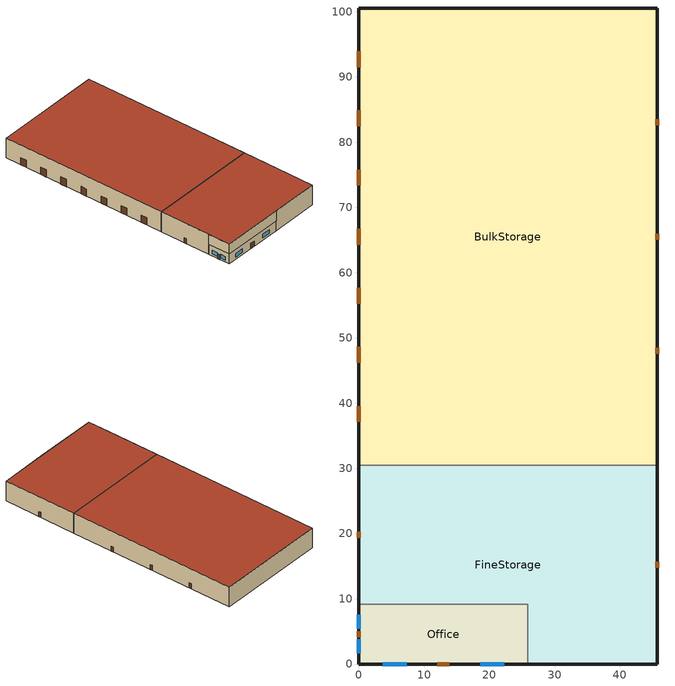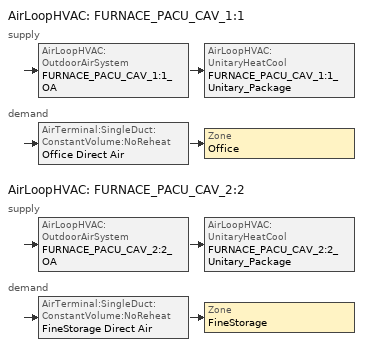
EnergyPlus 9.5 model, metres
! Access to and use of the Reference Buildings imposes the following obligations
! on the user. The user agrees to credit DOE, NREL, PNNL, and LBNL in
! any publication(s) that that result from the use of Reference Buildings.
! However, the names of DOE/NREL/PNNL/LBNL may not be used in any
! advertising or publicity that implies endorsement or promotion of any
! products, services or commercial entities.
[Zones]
BulkStorage
 floor ground (ext-slab): 45.72,100.58 45.72,30.48 0,30.48 0,100.58 z0
 wall outside (Metal Bldg Semi-Cond Ext Wall): 45.72,30.48 45.72,100.58 0,100.58 0,30.48 z0:8.53
 door (Swinging Door Semi-Cond): 45.72,47.55 45.72,48.46 / 45.72,65.07 45.72,65.99 / 45.72,82.6 45.72,83.51 z0:2.13
 door (Overhead Door Semi-Cond): 0,93.95 0,91.51 / 0,84.88 0,82.44 / 0,75.82 0,73.38 / 0,66.75 0,64.31 / 0,57.68 0,55.24 / 0,48.61 0,46.17 / 0,39.55 0,37.11 z0:3.05
 roof outside (Metal Bldg Semi-Cond Roof): 0,100.58 0,30.48 45.72,30.48 45.72,100.58 z8.53
FineStorage
 floor ground (ext-slab): 45.72,30.48 45.72,0 25.91,0 25.91,9.14 0,9.14 0,30.48 z0
 floor to Office (int-walls): 0,0 0,9.14 25.91,9.14 25.91,0 z4.27
 wall outside (Metal Bldg Semi-Cond Ext Wall): 0,9.14 0,0 25.91,0 z4.27:8.53; 25.91,0 45.72,0 45.72,30.48 / 0,30.48 0,9.14 z0:8.53
 wall to BulkStorage (int-walls): 45.72,30.48 0,30.48 z0:8.53
 door (Swinging Door Semi-Cond): 45.72,14.78 45.72,15.7 / 0,20.27 0,19.35 z0:2.13
 roof outside (Metal Bldg Semi-Cond Roof): 45.72,0 45.72,30.48 0,30.48 0,0 z8.53
Office
 floor ground (ext-slab): 25.91,9.14 25.91,0 0,0 0,9.14 z0
 wall outside (Metal Bldg Semi-Cond Ext Wall): 0,9.14 0,0 25.91,0 z0:4.27
 wall to FineStorage (Metal Bldg Semi-Cond Ext Wall): 25.91,0 25.91,9.14 0,9.14 z0:4.27
 window (Window Semi-Cond Fixed): 3.66,0 7.31,0 / 18.59,0 22.25,0 / 0,7.52 0,5.39 / 0,3.76 0,1.62 z0.91:2.44
 door (Swinging Door Semi-Cond): 12.04,0 13.87,0 / 0,5.03 0,4.11 z0:2.13
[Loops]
AirLoopHVAC 'FURNACE_PACU_CAV_1:1'
 supply: AirLoopHVAC:OutdoorAirSystem 'FURNACE_PACU_CAV_1:1_OA' > AirLoopHVAC:UnitaryHeatCool 'FURNACE_PACU_CAV_1:1_Unitary_Package'
 demand: AirTerminal:SingleDuct:ConstantVolume:NoReheat 'Office Direct Air' > Zone 'Office'
AirLoopHVAC 'FURNACE_PACU_CAV_2:2'
 supply: AirLoopHVAC:OutdoorAirSystem 'FURNACE_PACU_CAV_2:2_OA' > AirLoopHVAC:UnitaryHeatCool 'FURNACE_PACU_CAV_2:2_Unitary_Package'
 demand: AirTerminal:SingleDuct:ConstantVolume:NoReheat 'FineStorage Direct Air' > Zone 'FineStorage'
[Building]
Ref Bldg Warehouse New2004_v1.3_5.0: North Axis {deg}=0; Terrain=City; Loads Convergence Tolerance Value {W}=0.04; Temperature Convergence Tolerance Value {deltaC}=0.2; Solar Distribution=FullInteriorAndExterior; Maximum Number of Warmup Days=40; Minimum Number of Warmup Days=6
[Site:Location]
USA IL-CHICAGO-OHARE: Latitude {deg}=41.77; Longitude {deg}=-87.75; Time Zone {hr}=-6; Elevation {m}=190
[SizingPeriod:DesignDay] Day of Month=21; Humidity Condition Type=Wetbulb; Barometric Pressure {Pa}=99063; Rain Indicator=No; Snow Indicator=No; Daylight Saving Time Indicator=No; Solar Model Indicator=ASHRAEClearSky
Name | Month | Day Type | Maximum Dry-Bulb Temperature {C} | Daily Dry-Bulb Temperature Range {deltaC} | Wetbulb or DewPoint at Maximum Dry-Bulb {C} | Wind Speed {m/s} | Wind Direction {deg} | Sky Clearness
CHICAGO Ann Htg 99.6% Condns DB | 1 | WinterDesignDay | -20.6 | 0 | -20.6 | 4.9 | 270 | 0
CHICAGO Ann Clg .4% Condns WB=>MDB | 7 | SummerDesignDay | 31.2 | 10.7 | 25.5 | 5.3 | 230 | 1
[Site:WaterMainsTemperature]
Calculation Method=CORRELATION; Annual Average Outdoor Air Temperature {C}=9.69; Maximum Difference In Monthly Average Outdoor Air Temperatures {deltaC}=28.1
[Site:GroundTemperature:BuildingSurface]
10.34, 10.19, 11.31, 13.07, 16.39, 19.3, 22.1, 24.2, 21.69, 17.32, 14.23, 11.34
[Construction]
Metal Bldg Semi-Cond Ext Wall: Metal Siding, Metal Building Semi-Cond Wall Insulation, 1/2IN Gypsum
Metal Bldg Semi-Cond Roof: Metal Roofing, Metal Semi-Cond Roof Insulation
ext-slab: HW CONCRETE
int-walls: 1/2IN Gypsum, 1/2IN Gypsum
Window Semi-Cond Fixed: Semi-Cond Fixed Assembly Window
Swinging Door Semi-Cond: Opaque Door panel Semi-Cond
Overhead Door Semi-Cond: Std Overhead Door Panel Semi-Cond
InteriorFurnishings: Std Wood 6inch
[Material] Thermal Absorptance=0.9
Name | Roughness | Thickness {m} | Conductivity {W/m-K} | Density {kg/m3} | Specific Heat {J/kg-K} | Solar Absorptance | Visible Absorptance
Metal Building Semi-Cond Wall Insulation | MediumRough | 0.0495495 | 0.049 | 265 | 836.8 | 0.7 | 0.7
Metal Semi-Cond Roof Insulation | MediumRough | 0.0822341 | 0.049 | 265 | 836.8 | 0.7 | 0.7
Std Wood 6inch | MediumSmooth | 0.15 | 0.12 | 540 | 1210 | 0.7 | 0.7
1/2IN Gypsum | Smooth | 0.0127 | 0.16 | 784.9 | 830 | 0.92 | 0.92
Metal Siding | Smooth | 0.0015 | 44.96 | 7688.86 | 410 | 0.2 | 0.2
HW CONCRETE | Rough | 0.2032 | 1.311 | 2240 | 836.8 | 0.7 | 0.7
Metal Roofing | MediumSmooth | 0.0015 | 45.006 | 7680 | 418.4 | 0.7 | 0.3
[WindowMaterial:SimpleGlazingSystem]
Semi-Cond Fixed Assembly Window: U-Factor {W/m2-K}=6.92716; Solar Heat Gain Coefficient=0.7
[Material:NoMass] Roughness=MediumRough; Thermal Absorptance=0.9; Solar Absorptance=0.7; Visible Absorptance=0.7
Name | Thermal Resistance {m2-K/W}
Opaque Door panel Semi-Cond | 0.101897
Std Overhead Door Panel Semi-Cond | 0.001
[Zone] Type=1; Multiplier=1; Floor Area {m2}=autocalculate; Part of Total Floor Area=Yes
BulkStorage; FineStorage; Office
[People]
Office People: Zone or ZoneList=Office; Number of People Schedule=BLDG_OCC_SCH; Number of People Calculation Method=People; Number of People=5; Fraction Radiant=0.3; Sensible Heat Fraction=AUTOCALCULATE; Activity Level Schedule=ACTIVITY_SCH; Enable ASHRAE 55 Comfort Warnings=No; Mean Radiant Temperature Calculation Type=ZoneAveraged; Work Efficiency Schedule=WORK_EFF_SCH; Clothing Insulation Calculation Method=ClothingInsulationSchedule; Clothing Insulation Schedule=CLOTHING_SCH; Air Velocity Schedule=AIR_VELO_SCH; Thermal Comfort Model 1 Type=FANGER
[Lights] Schedule=BLDG_LIGHT_SCH; Design Level Calculation Method=Watts/Area; Return Air Fraction=0; Fraction Radiant=0.5; Fraction Visible=0.2; Fraction Replaceable=1; Return Air Fraction Calculated from Plenum Temperature=No
Name | Zone or ZoneList | Watts per Zone Floor Area {W/m2}
BulkStorage_Lights | BulkStorage | 9.68
FineStorage_Lights | FineStorage | 15.06
Office_Lights | Office | 11.84
[ElectricEquipment] Schedule=BLDG_EQUIP_SCH; Design Level Calculation Method=Watts/Area; Fraction Latent=0; Fraction Radiant=0.5; Fraction Lost=0
Name | Zone or ZoneList | Watts per Zone Floor Area {W/m2}
BulkStorage_MiscPlug_Equip | BulkStorage | 2.56
Office_MiscPlug_Equip | Office | 8.07
[Exterior:Lights]
Exterior Facade Lighting: Schedule=ALWAYS_ON; Design Level {W}=8923; Control Option=AstronomicalClock
[ZoneInfiltration:DesignFlowRate] Schedule=ALWAYS_ON; Design Flow Rate Calculation Method=Flow/ExteriorArea; Flow per Exterior Surface Area {m3/s-m2}=0.000302; Constant Term Coefficient=1; Temperature Term Coefficient=0; Velocity Term Coefficient=0; Velocity Squared Term Coefficient=0
Name | Zone or ZoneList
BulkStorage_Infiltration | BulkStorage
FineStorage_Infiltration | FineStorage
Office_Infiltration | Office
[InternalMass] Construction=InteriorFurnishings
Name | Zone or ZoneList | Surface Area {m2}
BulkStorage Internal Mass | BulkStorage | 6409.68
FineStorage Internal Mass | FineStorage | 2786.82
Office Internal Mass | Office | 473.7584
[Fan:OnOff] Availability Schedule=HVACOperationSchd; Maximum Flow Rate {m3/s}=AUTOSIZE; Motor In Airstream Fraction=1
Name | Fan Total Efficiency | Pressure Rise {Pa} | Motor Efficiency
FURNACE_PACU_CAV_1:1_Unitary_Package_fan | 0.546 | 622 | 0.84
FURNACE_PACU_CAV_2:2_Unitary_Package_fan | 0.5915 | 1109.648 | 0.91
[Fan:ConstantVolume]
BulkStorage Unit HeaterFan: Availability Schedule=ALWAYS_ON; Fan Total Efficiency=0.53625; Pressure Rise {Pa}=49.8; Maximum Flow Rate {m3/s}=AUTOSIZE; Motor Efficiency=0.825; Motor In Airstream Fraction=1
[Coil:Heating:Fuel] Availability Schedule=ALWAYS_ON; Fuel Type=NaturalGas; Nominal Capacity {W}=AUTOSIZE
Name | Burner Efficiency
BulkStorage Unit Heater Coil; FURNACE_PACU_CAV_2:2_Unitary_Package_HeatCoil | 0.78
FURNACE_PACU_CAV_1:1_Unitary_Package_HeatCoil | 0.8
[Coil:Cooling:DX] Availability Schedule=ALWAYS_ON
Name | Performance Object
FURNACE_PACU_CAV_1:1_Unitary_Package_CoolCoil | FURNACE_PACU_CAV_1:1_Unitary_Package_CoolCoil Performance
FURNACE_PACU_CAV_2:2_Unitary_Package_CoolCoil | FURNACE_PACU_CAV_2:2_Unitary_Package_CoolCoil Performance
[Coil:Cooling:DX:CurveFit:Performance] Capacity Control Method=Discrete; Compressor Fuel Type=Electricity
Name | Base Operating Mode
FURNACE_PACU_CAV_1:1_Unitary_Package_CoolCoil Performance | FURNACE_PACU_CAV_1:1_Unitary_Package_CoolCoil Operating Mode
FURNACE_PACU_CAV_2:2_Unitary_Package_CoolCoil Performance | FURNACE_PACU_CAV_2:2_Unitary_Package_CoolCoil Operating Mode
[Coil:Cooling:DX:CurveFit:OperatingMode] Rated Gross Total Cooling Capacity {W}=AUTOSIZE; Rated Evaporator Air Flow Rate {m3/s}=AUTOSIZE; Nominal Speed Number=1
Name | Speed 1
FURNACE_PACU_CAV_1:1_Unitary_Package_CoolCoil Operating Mode | FURNACE_PACU_CAV_1:1_Unitary_Package_CoolCoil Speed 1 Performance
FURNACE_PACU_CAV_2:2_Unitary_Package_CoolCoil Operating Mode | FURNACE_PACU_CAV_2:2_Unitary_Package_CoolCoil Speed 1 Performance
[Coil:Cooling:DX:CurveFit:Speed] Gross Total Cooling Capacity Fraction=1; Evaporator Air Flow Rate Fraction=1; Condenser Air Flow Rate Fraction=1; Gross Sensible Heat Ratio=AUTOSIZE; Active Fraction of Coil Face Area=1; Evaporative Condenser Pump Power Fraction=1
Name | Gross Cooling COP {W/W} | Total Cooling Capacity Modifier Function of Temperature Curve | Total Cooling Capacity Modifier Function of Air Flow Fraction Curve | Energy Input Ratio Modifier Function of Temperature Curve | Energy Input Ratio Modifier Function of Air Flow Fraction Curve | Part Load Fraction Correlation Curve
FURNACE_PACU_CAV_1:1_Unitary_Package_CoolCoil Speed 1 Performance | 3.50016 | Cool-Cap-fT | ConstantCubic | Cool-EIR-fT | ConstantCubic | Cool-PLF-fPLR
FURNACE_PACU_CAV_2:2_Unitary_Package_CoolCoil Speed 1 Performance | 3.23372 | Measured_CoolCStandard10Ton_CapFT | Measured_CoolCStandard10Ton_CapFF | Measured_CoolCStandard10Ton_EIRFT | Measured_CoolCStandard10Ton_EIRFFF | No_PLR_Degredation
[ZoneHVAC:UnitHeater]
BulkStorage Unit Heater: Availability Schedule=ALWAYS_ON; Supply Air Fan=BulkStorage Unit HeaterFan; Maximum Supply Air Flow Rate {m3/s}=AUTOSIZE; Heating Coil=BulkStorage Unit Heater Coil; Supply Air Fan Operation During No Heating=No; Maximum Hot Water or Steam Flow Rate {m3/s}=AUTOSIZE; Minimum Hot Water or Steam Flow Rate {m3/s}=0; Heating Convergence Tolerance=0.001
[ZoneVentilation:DesignFlowRate]
BulkStorage_Ventilation: Zone or ZoneList=BulkStorage; Schedule=MinOA_Sched; Design Flow Rate Calculation Method=Flow/Area; Flow Rate per Zone Floor Area {m3/s-m2}=0.00025; Ventilation Type=INTAKE; Fan Pressure Rise {Pa}=49.8; Fan Total Efficiency=0.53625; Constant Term Coefficient=1; Temperature Term Coefficient=0; Velocity Term Coefficient=0; Velocity Squared Term Coefficient=0; Minimum Indoor Temperature {C}=7.5; Maximum Indoor Temperature {C}=35; Delta Temperature {deltaC}=-27.5; Minimum Outdoor Temperature {C}=-30; Maximum Outdoor Temperature {C}=50; Maximum Wind Speed {m/s}=6
[Zone equipment]
BulkStorage: BulkStorage Unit Heater
FineStorage: FineStorage Direct Air
Office: Office Direct Air
[Sizing:Zone] Zone Cooling Design Supply Air Temperature Input Method=SupplyAirTemperature; Zone Cooling Design Supply Air Temperature {C}=14; Zone Heating Design Supply Air Temperature Input Method=SupplyAirTemperature; Zone Heating Design Supply Air Temperature {C}=40; Zone Cooling Design Supply Air Humidity Ratio {kgWater/kgDryAir}=0.0085; Zone Heating Design Supply Air Humidity Ratio {kgWater/kgDryAir}=0.008; Cooling Design Air Flow Method=DesignDay; Heating Design Air Flow Method=DesignDay; Account for Dedicated Outdoor Air System=No; Dedicated Outdoor Air System Control Strategy=NeutralSupplyAir; Dedicated Outdoor Air Low Setpoint Temperature for Design {C}=autosize; Dedicated Outdoor Air High Setpoint Temperature for Design {C}=autosize
Name | Design Specification Outdoor Air Object
BulkStorage | SZ DSOA BulkStorage
FineStorage | SZ DSOA FineStorage
Office | SZ DSOA Office
[DesignSpecification:OutdoorAir]
Name | Outdoor Air Method | Outdoor Air Flow per Zone Floor Area {m3/s-m2} | Outdoor Air Flow per Person {m3/s-person}
SZ DSOA BulkStorage; SZ DSOA FineStorage | Flow/Area | 0.00025
SZ DSOA Office | Flow/Person |  | 0.01
[ZoneControl:Thermostat] Control Type Schedule=Dual Zone Control Type Sched
Name | Zone or ZoneList | Control 1
BulkStorage Thermostat | BulkStorage | BulkStorage DualSPSched
FineStorage Thermostat | FineStorage | FineStorage DualSPSched
Office Thermostat | Office | Office DualSPSched
[ThermostatSetpoint:DualSetpoint]
Name | Heating Setpoint Temperature Schedule | Cooling Setpoint Temperature Schedule
BulkStorage DualSPSched | HTGSETP_BulkStorage_SCH | CLGSETP_SCH
FineStorage DualSPSched | HTGSETP_FineStorage_SCH | CLGSETP_FineStorage_SCH
Office DualSPSched | HTGSETP_SCH | CLGSETP_SCH
[SetpointManager:SingleZone:Reheat] Control Variable=Temperature; Minimum Supply Air Temperature {C}=10; Maximum Supply Air Temperature {C}=50
Name | Control Zone | Setpoint Node or NodeList
SupAirTemp MngrFineStorage | FineStorage | FURNACE_PACU_CAV_2:2 Supply Equipment Outlet Node
SupAirTemp MngrOffice | Office | FURNACE_PACU_CAV_1:1 Supply Equipment Outlet Node
[Sizing:System] Type of Load to Size On=Sensible; Design Outdoor Air Flow Rate {m3/s}=AUTOSIZE; Central Heating Maximum System Air Flow Ratio=1; Preheat Design Temperature {C}=7; Preheat Design Humidity Ratio {kgWater/kgDryAir}=0.008; Precool Design Temperature {C}=12.8; Precool Design Humidity Ratio {kgWater/kgDryAir}=0.008; Central Cooling Design Supply Air Temperature {C}=12.8; Central Heating Design Supply Air Temperature {C}=40; Type of Zone Sum to Use=NonCoincident; 100% Outdoor Air in Cooling=No; 100% Outdoor Air in Heating=No; Central Cooling Design Supply Air Humidity Ratio {kgWater/kgDryAir}=0.0085; Central Heating Design Supply Air Humidity Ratio {kgWater/kgDryAir}=0.008; Cooling Supply Air Flow Rate Method=DesignDay; Cooling Supply Air Flow Rate {m3/s}=0; Heating Supply Air Flow Rate Method=DesignDay; Heating Supply Air Flow Rate {m3/s}=0; Zone Maximum Outdoor Air Fraction=1; Cooling Design Capacity Method=CoolingDesignCapacity; Cooling Design Capacity {W}=autosize; Heating Design Capacity Method=HeatingDesignCapacity; Heating Design Capacity {W}=autosize; Central Cooling Capacity Control Method=VAV
FURNACE_PACU_CAV_1:1; FURNACE_PACU_CAV_2:2
[Controller:OutdoorAir] Minimum Outdoor Air Flow Rate {m3/s}=AUTOSIZE; Maximum Outdoor Air Flow Rate {m3/s}=AUTOSIZE; Economizer Control Action Type=ModulateFlow; Economizer Maximum Limit Dry-Bulb Temperature {C}=28; Economizer Maximum Limit Enthalpy {J/kg}=64000; Economizer Minimum Limit Dry-Bulb Temperature {C}=-100; Lockout Type=NoLockout; Minimum Limit Type=FixedMinimum; Minimum Outdoor Air Schedule=MinOA_Sched
Name | Economizer Control Type
FURNACE_PACU_CAV_1:1_OA_Controller | NoEconomizer
FURNACE_PACU_CAV_2:2_OA_Controller | DifferentialDryBulb
[AirLoopHVAC] Design Supply Air Flow Rate {m3/s}=AUTOSIZE
FURNACE_PACU_CAV_1:1; FURNACE_PACU_CAV_2:2
[AirLoopHVAC:UnitaryHeatCool] Availability Schedule=ALWAYS_ON; Supply Air Fan Operating Mode Schedule=HVACOperationSchd; Maximum Supply Air Temperature {C}=AUTOSIZE; Cooling Supply Air Flow Rate {m3/s}=AUTOSIZE; Heating Supply Air Flow Rate {m3/s}=AUTOSIZE; No Load Supply Air Flow Rate {m3/s}=AUTOSIZE; Fan Placement=BlowThrough; Dehumidification Control Type=None
Name | Controlling Zone or Thermostat Location | Supply Fan | Heating Coil | Cooling Coil
FURNACE_PACU_CAV_1:1_Unitary_Package | Office | FURNACE_PACU_CAV_1:1_Unitary_Package_fan | FURNACE_PACU_CAV_1:1_Unitary_Package_HeatCoil | FURNACE_PACU_CAV_1:1_Unitary_Package_CoolCoil
FURNACE_PACU_CAV_2:2_Unitary_Package | FineStorage | FURNACE_PACU_CAV_2:2_Unitary_Package_fan | FURNACE_PACU_CAV_2:2_Unitary_Package_HeatCoil | FURNACE_PACU_CAV_2:2_Unitary_Package_CoolCoil
[AirTerminal:SingleDuct:ConstantVolume:NoReheat] Availability Schedule=ALWAYS_ON; Maximum Air Flow Rate {m3/s}=AUTOSIZE
FineStorage Direct Air; Office Direct Air
[AvailabilityManager:NightCycle] Applicability Schedule=ALWAYS_ON; Fan Schedule=HVACOperationSchd; Control Type=CycleOnAny; Thermostat Tolerance {deltaC}=1; Cycling Run Time Control Type=FixedRunTime; Cycling Run Time {s}=1800
FURNACE_PACU_CAV_1:1 Availability Manager; FURNACE_PACU_CAV_2:2 Availability Manager
[SetpointManager:MixedAir] Control Variable=Temperature
Name | Setpoint Node or NodeList
FURNACE_PACU_CAV_1:1_OAMixed Air Temp Manager | FURNACE_PACU_CAV_1:1_OA-FURNACE_PACU_CAV_1:1_Unitary_PackageNode
FURNACE_PACU_CAV_2:2_OAMixed Air Temp Manager | FURNACE_PACU_CAV_2:2_OA-FURNACE_PACU_CAV_2:2_Unitary_PackageNode
[UtilityCost:Tariff]
Name | Output Meter | Conversion Factor Choice | Demand Window Length | Monthly Charge or Variable | Group
PSI_LLF_LowLoadFactorService | Electricity:Facility | kWh | HalfHour | 15 | Comm Elect
PSI_CS_CommercialElectricService | Electricity:Facility | kWh |  | 9.4 | Comm Elect
IN_EIAMonthlyRateGas | NaturalGas:Facility | MCF |  | 0 | Comm Gas
[UtilityCost:Charge:Block] Source Variable=totalEnergy; Season=Annual; Category Variable=EnergyCharges
Name | Utility Cost Charge Block | Tariff | Block Size 1 Value or Variable | Block 1 Cost per Unit Value or Variable | Block Size 2 Value or Variable | Block 2 Cost per Unit Value or Variable | Block Size 3 Value or Variable | Block 3 Cost per Unit Value or Variable | Block Size 4 Value or Variable | Block 4 Cost per Unit Value or Variable | Block Size Multiplier Value or Variable
 | AnnualEnergyCharge | PSI_LLF_LowLoadFactorService | 300 | 0.108222 | 700 | 0.087021 | 1500 | 0.07842 | remaining | 0.05832
 | AnnualDemandBaseCharge | PSI_LLF_LowLoadFactorService | 190 | 0 | 110 | 0.051773 | remaining | 0.046965 |  |  | TotalDemand
 | AnnualEnergyCharge | PSI_CS_CommercialElectricService | 300 | 0.082409 | 700 | 0.072873 | 1500 | 0.061696 | remaining | 0.041179
[UtilityCost:Charge:Simple] Season=Annual
Name | Utility Cost Charge Simple | Tariff | Source Variable | Category Variable | Cost per Unit Value or Variable
 | FuelCostAdjustEnergyCharge | PSI_LLF_LowLoadFactorService | totalEnergy | EnergyCharges | 0.002028
 | QualPollutionControlAdjustEnergyCharge | PSI_LLF_LowLoadFactorService | totalEnergy | EnergyCharges | 0.000536
 | SoxNoxRiderAdjustEnergyCharge | PSI_LLF_LowLoadFactorService | totalEnergy | EnergyCharges | 0.001127
 | DSMRiderAdjustEnergyCharge | PSI_LLF_LowLoadFactorService | totalEnergy | EnergyCharges | -0.00037
 | PurchPowerTrackerAdjustEnergyCharge | PSI_LLF_LowLoadFactorService | totalEnergy | EnergyCharges | -3.1e-05
 | MidwestISOAdjustEnergyCharge | PSI_LLF_LowLoadFactorService | totalEnergy | EnergyCharges | -0.000216
 | CleanCoalRiderEnergyCharge | PSI_LLF_LowLoadFactorService | totalEnergy | EnergyCharges | 0.000833
 | TaxofeightPercent | PSI_LLF_LowLoadFactorService | SubTotal | Taxes | 0.08
 | FuelCostAdjustEnergyCharge | PSI_CS_CommercialElectricService | totalEnergy | EnergyCharges | 0.002028
 | QualPollutionControlAdjustEnergyCharge | PSI_CS_CommercialElectricService | totalEnergy | EnergyCharges | 0.000536
 | SoxNoxRiderAdjustEnergyCharge | PSI_CS_CommercialElectricService | totalEnergy | EnergyCharges | 0.001127
 | DSMRiderAdjustEnergyCharge | PSI_CS_CommercialElectricService | totalEnergy | EnergyCharges | 0.000021
 | PurchPowerTrackerAdjustEnergyCharge | PSI_CS_CommercialElectricService | totalEnergy | EnergyCharges | 0.000034
 | MidwestISOAdjustEnergyCharge | PSI_CS_CommercialElectricService | totalEnergy | EnergyCharges | -0.000203
 | CleanCoalRiderEnergyCharge | PSI_CS_CommercialElectricService | totalEnergy | EnergyCharges | 0.000807
 | TaxofeightPercent | PSI_CS_CommercialElectricService | SubTotal | Taxes | 0.08
 | MonthlyRateGasCharge | IN_EIAMonthlyRateGas | totalEnergy | EnergyCharges | IN_MonthlyGasRates
 | TaxofEightPercent | IN_EIAMonthlyRateGas | SubTotal | Taxes | 0.08
[UtilityCost:Qualify] Variable=TotalDemand; Threshold Value or Variable=75; Season=Annual; Threshold Test=Count
Name | Utility Cost Qualify | Tariff | Qualify Type | Number of Months
 | MinDemand75kw | PSI_LLF_LowLoadFactorService | Minimum | 12
 | MaxDemand75kw | PSI_CS_CommercialElectricService | Maximum | 1
[UtilityCost:Variable]
IN_MonthlyGasRates: Tariff=IN_EIAMonthlyRateGas; Variable Type=Currency; January Value=8.22; February Value=7.51; March Value=8.97; April Value=9.01; May Value=9.16; June Value=10.44; July Value=10.32; August Value=10.13; September Value=9.2; October Value=8.18; November Value=7.83; December Value=7.63
[Schedule:Compact]
ALWAYS_ON: Through: 12/31, For: AllDays, Until: 24:00, 1
ACTIVITY_SCH: Through: 12/31, For: AllDays, Until: 24:00, 120
AIR_VELO_SCH: Through: 12/31, For: AllDays, Until: 24:00, 0.2
BLDG_EQUIP_SCH: Through: 12/31, For: Weekdays, Until: 07:00, 0.1, Until: 08:00, 0.5, Until: 09:00, 0.8, Until: 12:00, 0.9, Until: 13:00, 0.8, Until: 17:00, 0.9, Until: 18:00, 0.4, Until: 24:00, 0.1, For: Saturday, Until: 08:00, 0.1, Until: 09:00, 0.2, Until: 12:00, 0.4, Until: 24:00, 0.1, For: SummerDesignDay, Until: 24:00, 1, For: WinterDesignDay, Until: 24:00, 0, For: Sunday Holidays AllOtherDays, Until: 24:00, 0.1
BLDG_LIGHT_SCH: Through: 12/31, For: Weekdays, Until: 07:00, 0.1, Until: 08:00, 0.4, Until: 09:00, 0.7, Until: 12:00, 0.9, Until: 13:00, 0.8, Until: 17:00, 0.9, Until: 18:00, 0.3, Until: 24:00, 0.1, For: Saturday, Until: 08:00, 0.1, Until: 09:00, 0.1, Until: 12:00, 0.24, Until: 24:00, 0.1, For: SummerDesignDay, Until: 24:00, 1, For: WinterDesignDay, Until: 24:00, 0, For: Sunday Holidays AllOtherDays, Until: 24:00, 0.1
BLDG_OCC_SCH: Through: 12/31, For: Weekdays, Until: 07:00, 0, Until: 08:00, 0.15, Until: 09:00, 0.7, Until: 12:00, 0.9, Until: 13:00, 0.5, Until: 16:00, 0.85, Until: 17:00, 0.2, Until: 24:00, 0, For: SummerDesignDay, Until: 24:00, 1, For: Saturday, Until: 08:00, 0, Until: 12:00, 0.2, Until: 16:00, 0.1, Until: 24:00, 0, For: WinterDesignDay, Until: 24:00, 0, For: Sunday Holidays AllOtherDays, Until: 24:00, 0
CLOTHING_SCH: Through: 04/30, For: AllDays, Until: 24:00, 1, Through: 09/30, For: AllDays, Until: 24:00, 0.5, Through: 12/31, For: AllDays, Until: 24:00, 1
WORK_EFF_SCH: Through: 12/31, For: AllDays, Until: 24:00, 0
CLGSETP_FineStorage_SCH: Through: 12/31, For: AllDays, Until: 24:00, 26.7
CLGSETP_SCH: Through: 12/31, For: Weekdays SummerDesignDay, Until: 07:00, 30, Until: 17:00, 24, Until: 24:00, 30, For: Saturday, Until: 08:00, 30, Until: 16:00, 24, Until: 24:00, 30, For: AllOtherDays, Until: 24:00, 30
Dual Zone Control Type Sched: Through: 12/31, For: AllDays, Until: 24:00, 4
HTGSETP_BulkStorage_SCH: Through: 12/31, For: AllDays, Until: 24:00, 7.2
HTGSETP_FineStorage_SCH: Through: 12/31, For: AllDays, Until: 24:00, 15.6
HTGSETP_SCH: Through: 12/31, For: Weekdays, Until: 06:00, 15.5, Until: 17:00, 21, Until: 24:00, 15.5, For WinterDesignDay, Until: 24:00, 21, For: Saturday, Until: 07:00, 15.5, Until: 16:00, 21, Until: 24:00, 15.5, For: AllOtherDays, Until: 24:00, 15.5
HVACOperationSchd; MinOA_Sched: Through: 12/31, For: Weekdays SummerDesignDay, Until: 06:00, 0, Until: 17:00, 1, Until: 24:00, 0, For: Saturday WinterDesignDay, Until: 07:00, 0, Until: 16:00, 1, Until: 24:00, 0, For: AllOtherDays, Until: 24:00, 0
[Curve:Quadratic]
Name | Coefficient1 Constant | Coefficient2 x | Coefficient3 x**2 | Minimum Value of x | Maximum Value of x | Minimum Curve Output | Maximum Curve Output
Cool-PLF-fPLR | 0.909496 | 0.0986477 | -0.00819488 | 0 | 1 | 0.7 | 1
Measured_CoolCStandard10Ton_CapFF | 0.7685 | 0.2315 | 0 | 0.776 | 1.197
Measured_CoolCStandard10Ton_EIRFFF | 1.192 | -0.1917 | 0 | 0.776 | 1.197
No_PLR_Degredation | 1 | 0 | 0 | 0 | 1
[Curve:Cubic]
ConstantCubic: Coefficient1 Constant=1; Coefficient2 x=0; Coefficient3 x**2=0; Coefficient4 x**3=0; Minimum Value of x=-100; Maximum Value of x=100
[Curve:Biquadratic]
Name | Coefficient1 Constant | Coefficient2 x | Coefficient3 x**2 | Coefficient4 y | Coefficient5 y**2 | Coefficient6 x*y | Minimum Value of x | Maximum Value of x | Minimum Value of y | Maximum Value of y
Cool-Cap-fT | 0.971212 | -0.0152755 | 0.00144345 | -0.00039321 | -6.8364e-06 | -0.000290596 | -100 | 100 | -100 | 100
Cool-EIR-fT | 0.286871 | 0.0239022 | -0.000810648 | 0.0134585 | 0.000338936 | -0.000487004 | -100 | 100 | -100 | 100
Measured_CoolCStandard10Ton_CapFT | 0.52357 | 0.03478 | 0 | -0.001915 | -0.00010838 | 0 | 11.1 | 29.4 | 10 | 50.3
Measured_CoolCStandard10Ton_EIRFT | 0.9847 | -0.04285 | 0.0013562 | 0.009934 | 0.0006398 | -0.001169 | 11.1 | 29.4 | 10 | 50.3
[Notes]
RefBldgWarehouseNew2004_Chicago.idf
This example file is based on Version 1.3_5.0 and was transitioned to Version 6.0 using the transition utility
DOE Commercial Reference Building
Warehouse, new construction 90.1-2004
EnergyPlus Version 6.0
ASHRAE Standards 90.1-2004 and 62-1999
Description:  Single story, three zones
Form:         Area = 4,835 m2 (52,045 ft2); Number of Stories = 1; Shape = rectangle; Aspect ratio = 2.2
Envelope:     Envelope thermal properties vary with climate according to ASHRAE Standard 90.1-2004.
Opaque constructions: metal building walls; metal building roof; slab-on-grade floor
Windows: window-to-wall ratio = 0.58%
Infiltration = 0.4 cfm/ft2 above grade wall area at 0.3 in wc (75 Pa) adjusted to 0.016 in wc (4 Pa).
100% of full value when ventilation system on.
HVAC:         PSZ-AC with gas furnace in office and fine storage,
unit heater and ventilation in bulk storage
Economizers per 90.1-2004
Int. gains:   W/m2 (W/ft2)   lights         elec plug          gas plug     people
Fine Storage  15.1 (1.4)        0.0 (0.0)            0          0
Bulk Storage   9.7 (0.9)        2.56 (0.24)          0          0
Detached Shading:               None
Daylight:                       None
Natural Ventilation:            None
Zonal Equipment:                ZoneHVAC:UnitHeater (gas)
Air Primary Loops:              PSZ-AC
Plant Loops:                    None
System Equipment Autosize:      Yes
Purchased Cooling:              None
Purchased Heating:              None
Coils:                          Coil:Cooling:DX:SingleSpeed; Coil:Heating:Fuel
Pumps:                          None
Boilers:                        None
Chillers:                       None
Reference citation for the Commercial Reference Buildings:
Deru, M.; Field, K.; Studer, D.; Benne, K.; Griffith, B.; Torcellini, P;
Halverson, M.; Winiarski, D.; Liu, B.; Rosenberg, M.; Huang, J.;
Yazdanian, M.; Crawley, D. (2010).
U.S. Department of Energy Commercial Reference Building Models of the National Building Stock.
Washington, DC: U.S. Department of Energy, Energy Efficiency and
Renewable Energy, Office of Building Technologies.
***GENERAL SIMULATION PARAMETERS***
Number of Zones: 3
***HOLIDAYS & DAYLIGHT SAVINGS***
